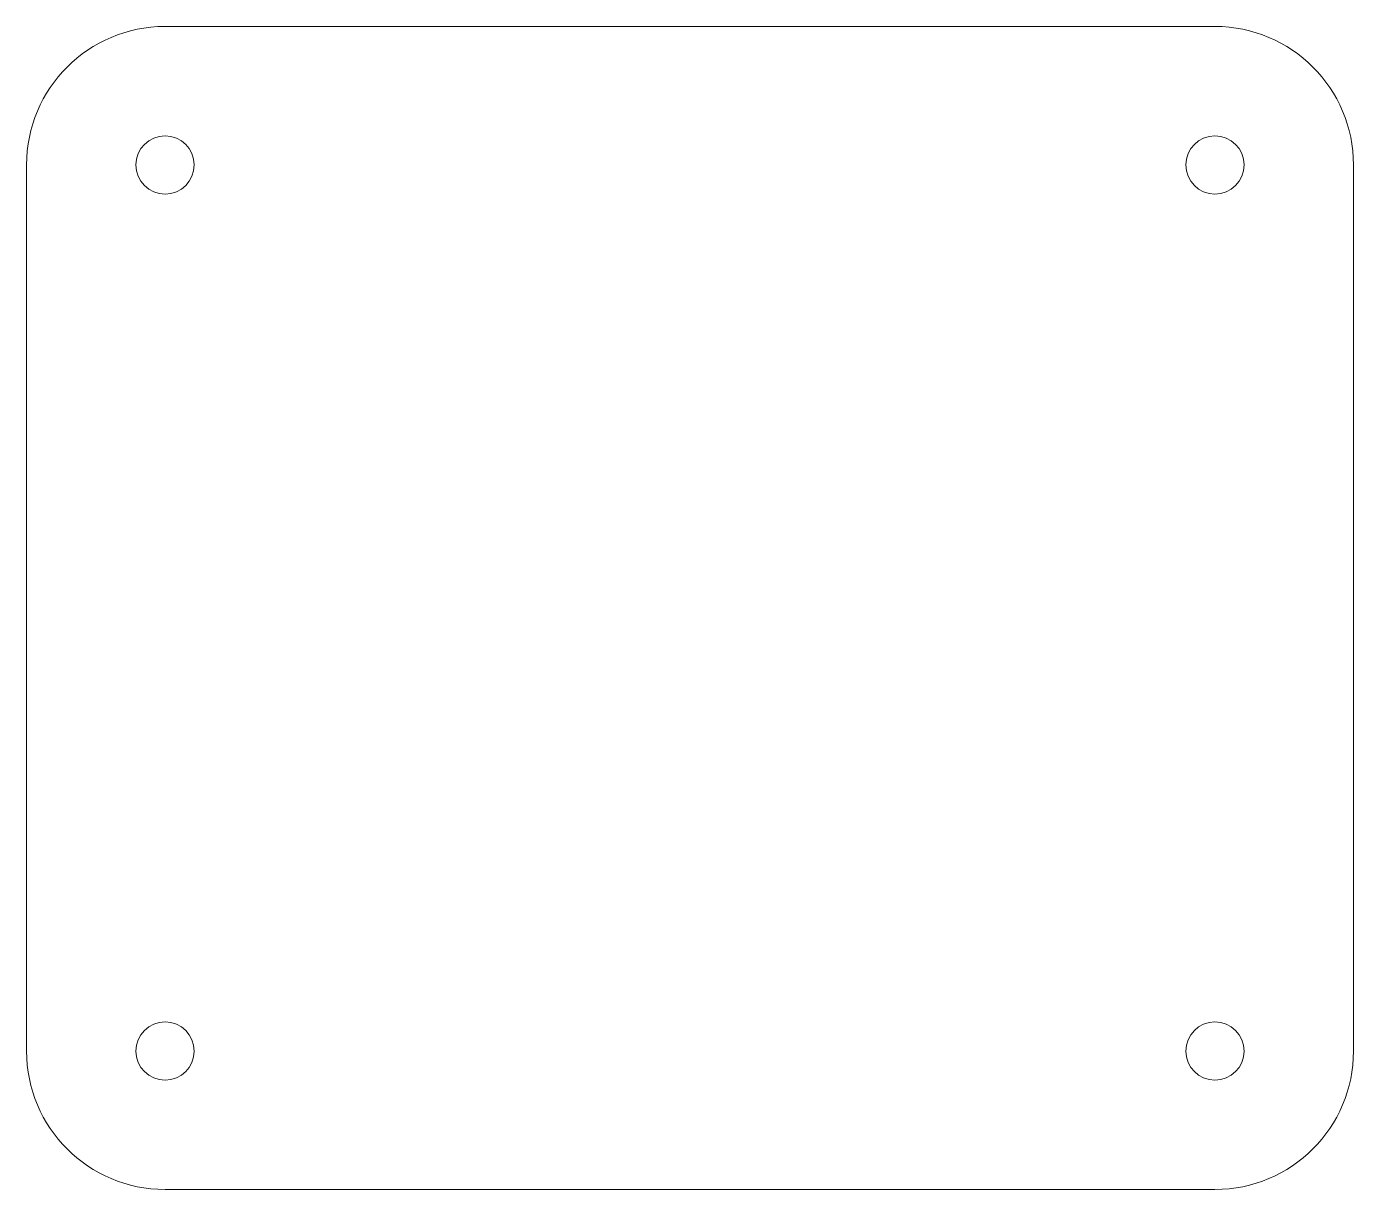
# Model space of a CAD drawing. Header units: inches. Extents: x 0 to 12, y 0 to 25.3.
# Drawn here: x 9.111 to 11.954, y 22.78 to 25.274 of the extents above; entities outside this region: 2.
import ezdxf

# ---------------------------------------------------------------- set-up
doc = ezdxf.new("R2010")
doc.units = ezdxf.units.IN
doc.header["$MEASUREMENT"] = 0
doc.styles.add('SLDTEXTSTYLE0', font='TXT', dxfattribs={"width": 0.7})

msp = doc.modelspace()

# ---------------------------------------------------------------- linework, layer by layer
at = {"color": 7, "linetype": 'Continuous', "lineweight": 15}
for p, q in [((9.4075, 25.274), (11.6575, 25.274)), ((9.1106, 23.0772), (9.1106, 24.9772)), ((11.9543, 23.0772), (11.9543, 24.9772)), ((9.4075, 22.7803), (11.6575, 22.7803))]:
    msp.add_line(p, q, dxfattribs=at)
for centre, start, end in [((9.4075, 24.9772), 90, 180), ((11.6575, 24.9772), 0, 90), ((9.4075, 23.0772), 180, 270), ((11.6575, 23.0772), 270, 0)]:
    msp.add_arc(centre, 0.2969, start, end, dxfattribs=at)
for points in [[(9.4075, 25.0397), (9.373, 25.0397), (9.345, 25.0117), (9.345, 24.9772)], [(9.47, 24.9772), (9.47, 25.0117), (9.442, 25.0397), (9.4075, 25.0397)], [(11.6575, 25.0397), (11.623, 25.0397), (11.595, 25.0117), (11.595, 24.9772)], [(11.72, 24.9772), (11.72, 25.0117), (11.692, 25.0397), (11.6575, 25.0397)], [(9.345, 24.9772), (9.345, 24.9426), (9.373, 24.9147), (9.4075, 24.9147)], [(9.4075, 24.9147), (9.442, 24.9147), (9.47, 24.9426), (9.47, 24.9772)], [(11.595, 24.9772), (11.595, 24.9426), (11.623, 24.9147), (11.6575, 24.9147)], [(11.6575, 24.9147), (11.692, 24.9147), (11.72, 24.9426), (11.72, 24.9772)], [(9.4075, 23.1397), (9.373, 23.1397), (9.345, 23.1117), (9.345, 23.0772)], [(9.47, 23.0772), (9.47, 23.1117), (9.442, 23.1397), (9.4075, 23.1397)], [(11.6575, 23.1397), (11.623, 23.1397), (11.595, 23.1117), (11.595, 23.0772)], [(11.72, 23.0772), (11.72, 23.1117), (11.692, 23.1397), (11.6575, 23.1397)], [(9.345, 23.0772), (9.345, 23.0426), (9.373, 23.0147), (9.4075, 23.0147)], [(9.4075, 23.0147), (9.442, 23.0147), (9.47, 23.0426), (9.47, 23.0772)], [(11.595, 23.0772), (11.595, 23.0426), (11.623, 23.0147), (11.6575, 23.0147)], [(11.6575, 23.0147), (11.692, 23.0147), (11.72, 23.0426), (11.72, 23.0772)]]:
    msp.add_open_spline(points, degree=3, dxfattribs=at)

# ---------------------------------------------------------------- texts
at = {"color": 7, "linetype": 'Continuous', "char_height": 0.572807, "attachment_point": 1, "style": 'SLDTEXTSTYLE0'}
for s, insert in [('SolidWorks Student Edition.', (0, 1.5976)), ('For Academic Use Only.', (0, 0.7384))]:
    msp.add_mtext(s, dxfattribs=dict(at, insert=insert))

doc.saveas('drawing.dxf')
